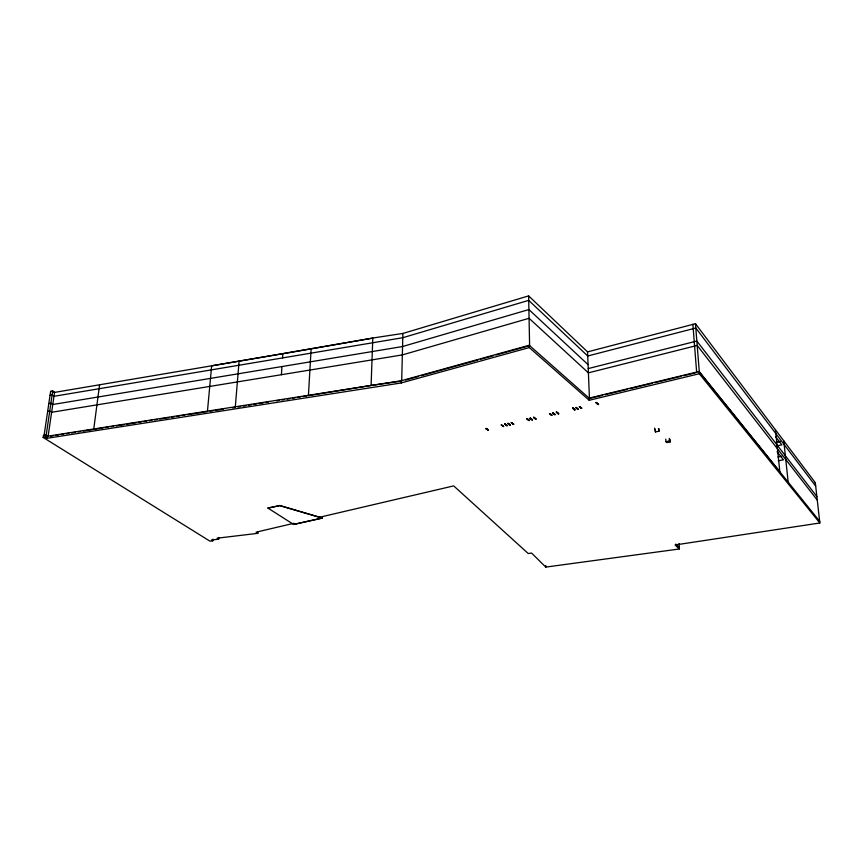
<?xml version="1.0" encoding="UTF-8"?>
<svg xmlns="http://www.w3.org/2000/svg" width="863" height="863" viewBox="0 0 863 863"><rect width="100%" height="100%" fill="white"/><g stroke="black" fill="none" stroke-linecap="round" stroke-linejoin="round"><path stroke-width="1.29" d="M401.252 380.745L47.433 436.236L45.556 435.06L43.452 435.394L43.15 437.444L45.254 437.11L47.131 438.285L401.198 382.956L401.252 380.745L529.235 345.265L589.451 398.469L587.552 351.824M401.683 381.112L402.892 333.442L528.62 295.901L587.552 351.888L692.881 324.391M187.595 414.672L207.422 411.565L211.662 365.826L372.805 338.08L311.122 348.879L308.415 395.664L371.101 385.427L372.805 338.016L402.892 333.442M322.438 518.102L279.828 505.491L267.929 508.08L279.817 505.664L322.438 518.102L293.614 524.456L267.929 508.08M293.614 524.456L322.449 517.94M47.659 411.381L49.741 411.036L51.64 412.277L281.403 374.715L281.964 366.548L402.557 346.527L528.89 309.558L588.07 364.628M50.022 395.394L52.104 395.038L53.981 396.311L282.546 357.929L282.827 353.765L311.122 348.879M218.771 537.444L218.63 539.181L217.098 538.199L257.789 533.345L257.918 531.597M239.083 361.392L235.265 407.379L232.611 407.778M43.15 437.444L209.968 541.177L212.751 540.842L212.902 539.116M99.579 384.79L93.711 429.396L102.967 427.951M47.131 438.285L47.433 436.236M44.045 435.696L50.615 391.424L52.686 391.068L54.563 392.352L48.058 436.559L46.171 435.362L52.686 391.068M45.254 437.11L45.556 435.06M405.567 380.033L418.49 376.462M421.068 375.739L477.929 359.99M480.508 359.278L493.431 355.696M496.02 354.984L528.329 346.031M401.198 382.956L529.278 347.573L589.213 400.281L699.3 373.744L819.85 522.989L675.071 544.974L679.246 548.997L545.761 567.099L531.565 553.032L528.242 553.539L453.701 485.891L318.771 517.444M588.232 368.587L696.84 341.036L816.905 496.613M775.459 429.828L695.459 323.69L692.87 324.315L696.678 372.546M819.785 521.414L699.116 371.511L589.127 398.123L589.213 400.281M590.756 398.156L602.525 395.308M605.136 394.682L627.369 389.299M629.979 388.674L652.212 383.291M654.834 382.665L680.983 376.333M683.604 375.707L695.373 372.859M293.949 523.28L256.063 532.18L257.789 533.345M485.686 428.566L488.08 430.162L485.88 428.523M486.063 428.48L488.458 430.076L486.257 428.436M501.166 424.952L503.528 426.57L501.36 424.909M501.554 424.866L503.722 426.527M504.618 424.143L506.969 425.772L504.812 424.1M505.006 424.057L507.358 425.686L505.2 424.013M507.735 423.42L509.699 425.146M526.818 418.965L529.138 420.626L527.023 418.922M527.217 418.879L529.526 420.529L527.412 418.835M549.44 413.69L551.705 415.383L549.645 413.647M549.839 413.604L552.104 415.286L550.044 413.55M572.687 408.264L574.704 410.033L572.676 407.832M572.892 408.221L575.114 409.936L572.87 407.778M579.246 406.743L581.457 408.469L579.451 406.689M579.656 406.646L581.867 408.372L579.86 406.592M595.955 402.838L598.135 404.585L595.945 402.395M654.586 428.145L655.459 431.932L659.019 431.198L658.847 428.544M665.934 441.694L669.451 440.982L670.346 441.899L666.84 442.611L665.934 441.694L665.772 439.105M776.139 442.234L779.958 441.543M776.301 442.136L780.184 441.425M776.689 445.847L781.867 444.898L775.492 436.538M777.854 457.012L781.759 456.311M778.243 460.766L783.453 459.839L777.067 451.662M282.546 357.929L402.784 337.703L528.706 300.356L587.725 355.998L695.805 328.016L815.686 486.128M50.604 391.489L52.697 391.133L54.542 392.406L282.827 353.765M48.813 403.593L50.885 403.248L52.772 404.51L281.964 366.548M281.403 374.715L402.352 354.909L529.073 318.307L588.404 372.838L697.196 345.427L817.315 500.141M237.918 406.958L240.583 406.527M243.247 406.106L245.901 405.675M248.566 405.254L251.219 404.823M253.884 404.402L256.548 403.981M259.202 403.55L263.193 402.913M265.858 402.482L268.512 402.061M276.494 400.777L279.159 400.356M281.813 399.925L284.477 399.504M287.131 399.073L289.795 398.652M292.46 398.221L295.114 397.8M297.778 397.368L300.432 396.948M303.096 396.516L307.088 395.88M50.669 436.149L53.269 435.739M55.879 435.33L58.49 434.92M61.1 434.51L63.711 434.1M66.322 433.701L68.932 433.291M71.543 432.881L75.448 432.266M78.058 431.856L80.669 431.446M83.28 431.036L92.417 429.601M105.61 427.53L108.253 427.12M110.896 426.7L113.538 426.29M116.192 425.869L124.121 424.628M126.764 424.208L136.02 422.762M138.663 422.341L141.305 421.931M143.959 421.522L146.602 421.101M149.245 420.691L151.888 420.27M154.531 419.86L157.174 419.44M159.828 419.03L169.083 417.573M171.726 417.163L174.369 416.743M177.012 416.333L179.655 415.912M182.298 415.502L184.941 415.081M210.076 411.166L212.73 410.766M215.372 410.367L223.334 409.17M371.101 385.427L400.356 381.295M218.63 539.181L211.478 540.044L212.751 540.842M675.783 544.068L679.332 547.498L679.062 543.539M815.287 482.697L775.459 429.763L779.85 471.824L699.31 371.953L695.459 323.69M658.437 428.674L659.019 431.198M815.287 482.644L819.85 522.989M783.766 440.842L788.189 482.169M699.116 371.511L699.3 373.744M679.138 547.304L679.246 548.997M670.163 439.321L670.346 441.899M669.267 438.393L669.451 440.982M655.297 429.289L655.459 431.932M545.718 565.459L545.761 567.099M528.62 295.901L529.612 345.675M529.235 345.265L529.278 347.573M508.124 423.334L510.281 425.006L508.124 423.334M511.209 422.611L513.356 424.294L511.209 422.611M511.597 422.525L513.744 424.197L511.597 422.525M530.001 418.231L532.115 419.936L530.001 418.231M530.4 418.134L532.503 419.839L530.4 418.134M533.539 417.401L535.643 419.116L533.539 417.401M533.927 417.314L536.031 419.019L533.927 417.314M552.676 412.935L554.747 414.672L552.676 412.935M553.086 412.838L555.146 414.585L553.086 412.838M556.279 412.093L558.329 413.841L556.279 412.093M556.678 412.007L558.739 413.744L556.678 412.007M575.783 407.552L577.789 409.321L575.783 407.552M576.193 407.455L578.199 409.224L576.193 407.455M596.581 402.697L598.544 404.499L596.581 402.697"/></g></svg>
